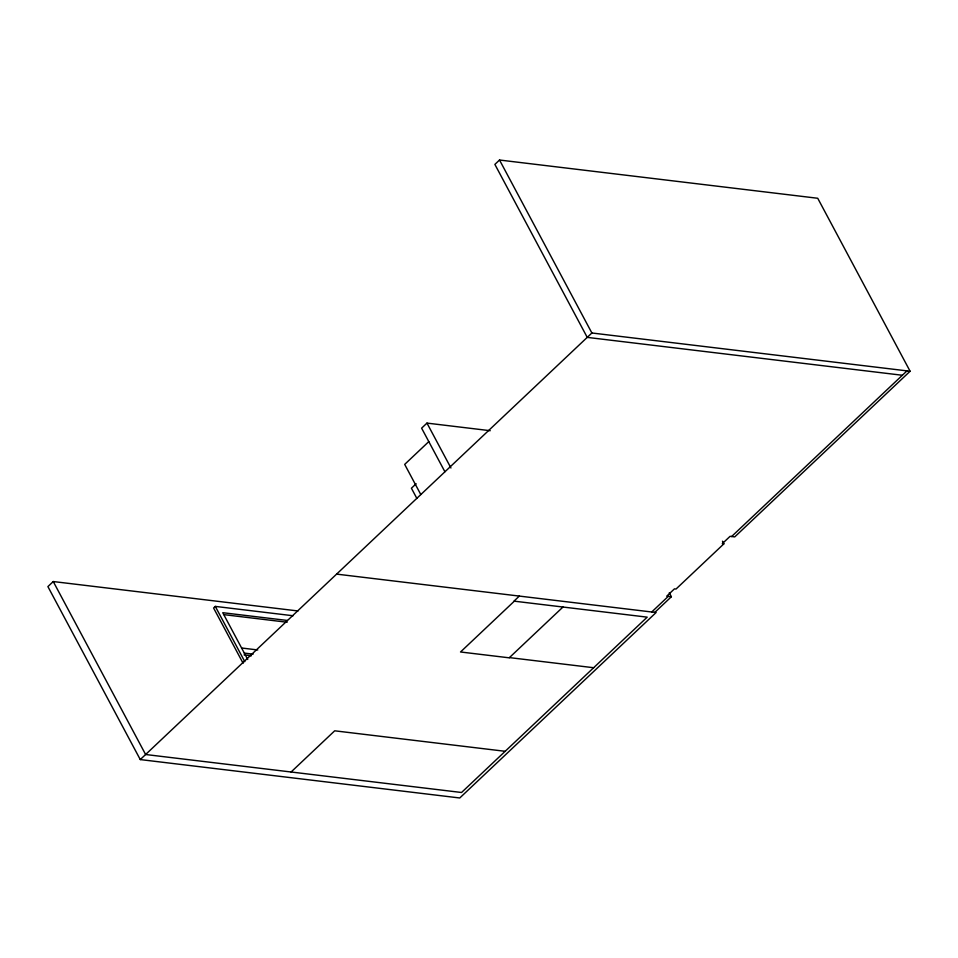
<?xml version="1.0" encoding="UTF-8"?>
<svg xmlns="http://www.w3.org/2000/svg" width="958" height="958" viewBox="0 0 958 958"><rect width="100%" height="100%" fill="white"/><g stroke="black" fill="none" stroke-linecap="round" stroke-linejoin="round"><path stroke-width="1.44" d="M297.998 610.965L53.253 581.542L47.9 586.595L140.263 759.574L459.756 797.978L656.098 612.521L336.605 574.117M722.476 541.198L723.877 543.833L722.32 543.641L730.068 536.336L734.726 536.899L910.1 371.249L817.737 198.27L499.525 160.022L494.879 164.405L587.242 337.384L902.352 375.261M293.088 615.755L215.287 606.402L213.586 608.007L243.093 663.271M490.221 430.705L426.969 423.101L421.616 428.166L444.895 471.755M428.801 441.614L404.695 464.391L420.79 494.532M416.143 483.754L411.413 488.221L416.886 498.471M140.263 759.574L591.876 332.989L910.1 371.249M291.088 772.004L334.701 730.81L505.177 751.3M519.332 596.08L513.979 601.133L647.189 617.156L461.552 792.494L145.616 754.509L53.253 581.542M514.314 601.181L460.535 651.979L509.201 657.823L562.981 607.025M651.715 611.994L668.289 596.343M723.877 543.833L676.025 589.038L674.468 588.847L666.732 596.163L671.39 596.714L669.283 592.763M731.613 536.528L906.986 370.878M654.829 612.366L671.39 596.714M287.376 620.461L222.747 612.701L247.727 659.475M223.992 614.653L287.137 622.245M509.428 657.607L593.649 667.726M241.608 648.003L257.762 649.955M244.314 653.093L253.128 654.158M244.086 654.877L251.427 655.763M499.525 160.022L591.876 332.989M426.969 423.101L450.943 467.995M215.287 606.402L244.793 661.667"/></g></svg>
